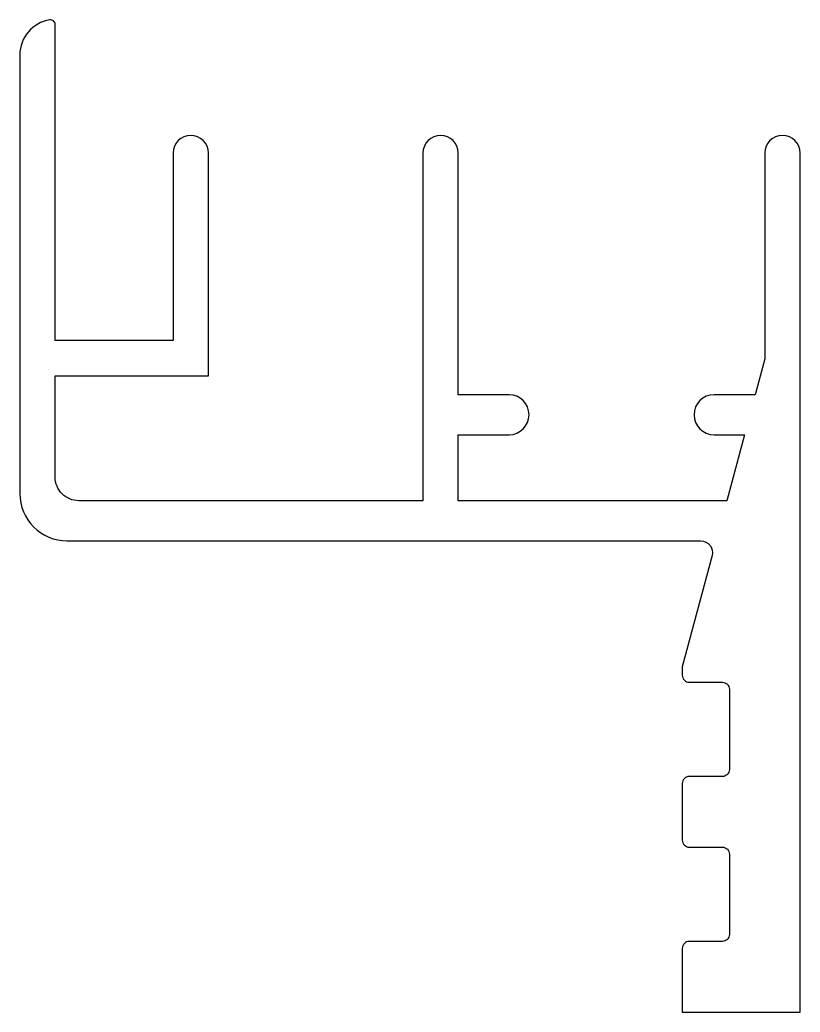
# Model space of a CAD drawing. Extents: x 905.8 to 938.9, y 624.2 to 666.3.
import ezdxf

# ---------------------------------------------------------------- set-up
doc = ezdxf.new("R2010")
doc.units = 0
doc.layers.get('0').update_dxf_attribs({"linetype": 'CONTINUOUS'})

msp = doc.modelspace()

# ---------------------------------------------------------------- linework, layer by layer
msp.add_lwpolyline([(935.627, 638.22, -0.414214), (935.927, 637.92), (935.927, 634.52, -0.414214), (935.627, 634.22), (934.227, 634.22, 0.414214), (933.927, 633.92), (933.927, 631.52, 0.414214), (934.227, 631.22), (935.627, 631.22, -0.414214), (935.927, 630.92), (935.927, 627.52, -0.414214), (935.627, 627.22), (934.227, 627.22, 0.414214), (933.927, 626.92), (933.927, 624.22), (938.927, 624.22), (938.927, 660.67, 1), (937.427, 660.67), (937.427, 651.94), (937.02, 650.42), (935.277, 650.42, 1), (935.277, 648.72), (936.565, 648.72), (935.814, 645.92), (924.427, 645.92), (924.427, 648.72), (924.427, 648.72), (926.577, 648.72, 1), (926.577, 650.42), (924.427, 650.42), (924.427, 660.67, 1), (922.927, 660.67), (922.927, 645.92), (908.327, 645.92, -0.414214), (907.327, 646.92), (907.327, 651.22), (913.827, 651.22), (913.827, 660.67, 1), (912.327, 660.67), (912.327, 652.72), (907.327, 652.72), (907.327, 666.125, 0.460212), (907.096, 666.322, 0.369664), (905.827, 664.84), (905.827, 646.22, 0.414214), (907.827, 644.22), (929.627, 644.22), (934.707, 644.22, -0.493145), (935.19, 643.591), (933.927, 638.877), (933.927, 638.52, 0.414214), (934.227, 638.22)], format="xyb", close=True)

doc.saveas('drawing.dxf')
